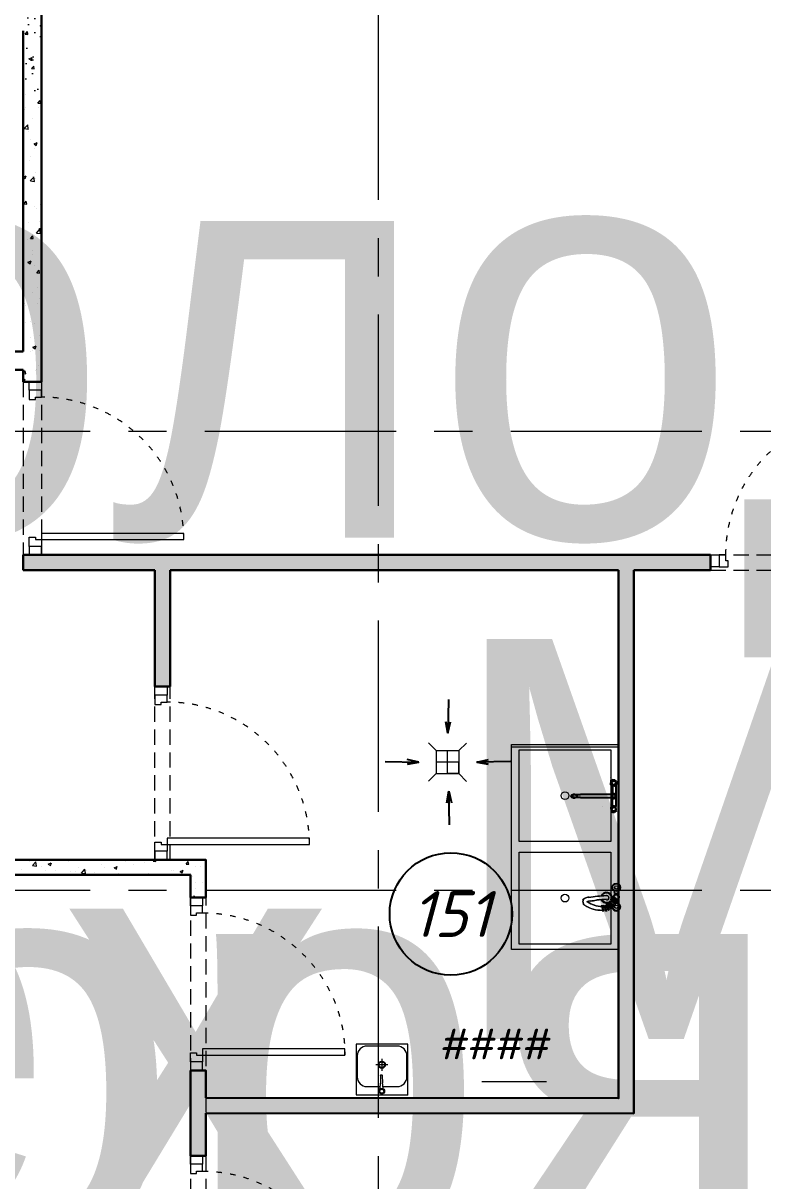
# Model space of a CAD drawing. Header units: millimetres. Extents: x -8417289 to 9420486, y -51311 to 166017.
# Drawn here: x -211555 to -206719, y 110702 to 118268 of the extents above; entities that cross this region are included whole.
import ezdxf
from ezdxf import colors
from ezdxf.entities.mleader import LeaderData, LeaderLine
from ezdxf.enums import TextEntityAlignment as Align
from ezdxf.math import Vec2, Vec3

# ---------------------------------------------------------------- set-up
doc = ezdxf.new("R2018")
doc.units = ezdxf.units.MM
for name, pattern in [('ACAD_ISO03W100', [30, 12, -18]), ('ADSK_Штриховая_ш2 п1', [3, 2, -1]), ('CENTER', [2, 1.25, -0.25, 0.25, -0.25])]:
    doc.linetypes.add(name, pattern=pattern)
for name, color, linetype, lineweight in [('_АР ТЕКСТ', 250, 'Continuous', 25), ('АР_Двери', 5, 'Continuous', 18), ('АР_Маркер экспликации', 239, 'Continuous', 13), ('АР_Номер помещения', 1, 'Continuous', 25), ('АР_Оси', 193, 'Continuous', 9), ('АР_Отметки', 250, 'Continuous', 15), ('АР_Перегородки газоблок', 165, 'Continuous', 30), ('АР_Перегородки газоблок_Штрих', 165, 'Continuous', 5), ('АР_Помещения_площадь', 19, 'Continuous', 9), ('АР_тонкая линия', 250, 'Continuous', 0), ('ТХ_пищеблок', 30, 'Continuous', 20)]:
    doc.layers.add(name, color=color, linetype=linetype, lineweight=lineweight)
doc.layers.add('АР_Названия помещений', color=124, linetype='Continuous', lineweight=5, plot=False)
doc.layers.add('ТХ_ВК_оборуд.ТХ', color=250, linetype='Continuous')
doc.layers.add('ТХ_ВК_трапы', color=5, linetype='Continuous')
doc.styles.add('ISOCPEUR', font='isocpeui.ttf', dxfattribs={"height": 250})
doc.styles.get("Standard").update_dxf_attribs({"font": 'arial.ttf'})
pattern_1 = [(50, (0, 0), (215.17805, -18.82564), [22.5, -247.5]), (355, (0, 0), (-41.6254, 225.65764), [18, -198]), (100.45144, (17.93, -1.57), (173.55265, 206.832), [19.12206, -210.34263]), (46.1842, (0, 60), (320.1724, -49.65578), [33.75, -371.25]), (96.63564, (26.68, 55.86), (280.3986, 292.2356), [28.6831, -315.51413]), (351.18416, (0, 60), (280.3986, 292.2356), [27, -297]), (21, (30, 45), (179.07212, -120.78567), [22.5, -247.5]), (326, (30, 45), (72.9946, 217.54501), [18, -198]), (71.45144, (44.92, 34.93), (252.06671, 96.75935), [19.12206, -210.34263]), (37.5, (0, 0), (3.647957, 99.868156), [0, -195.6, 0, -201, 0, -198.75]), (7.5, (0, 0), (78.92086, 118.323514), [0, -114.6, 0, -191.1, 0, -75.75]), (327.5, (-66.9, 0), (160.14673, -6.766462), [0, -75, 0, -234, 0, -310.5]), (317.5, (-96.9, 0), (174.95585, 30.031495), [0, -97.5, 0, -155.4, 0, -220.5])]

# ---------------------------------------------------------------- blocks, each defined once
blk = doc.blocks.new('*U451')
at = {"color": 8}
for points in [[(0, 0), (0, -80), (55, -80), (55, 0), (0, 0)], [(55, -80), (55, 0), (115, 0), (115, -40), (100, -40), (100, -80), (55, -80)], [(1075, -80), (1075, 0), (1015, 0), (1015, -40), (1030, -40), (1030, -80), (1075, -80)], [(1130, 0), (1130, -80), (1075, -80), (1075, 0), (1130, 0)]]:
    blk.add_lwpolyline(points, dxfattribs=at)
blk.add_lwpolyline([(100, -80), (100, -1010), (140, -1010), (140, -80)], close=True, dxfattribs=at)
at = {"color": 8, "linetype": 'ACAD_ISO03W100', "ltscale": 3}
blk.add_arc((100, -80), 930, 270, 0, dxfattribs=at)
blk = doc.blocks.new('*U429')
at = {"color": 8}
for points in [[(-55, -80), (-55, 0), (-115, 0), (-115, -40), (-100, -40), (-100, -80), (-55, -80)], [(0, 0), (0, -80), (-55, -80), (-55, 0), (0, 0)], [(-1130, 0), (-1130, -80), (-1075, -80), (-1075, 0), (-1130, 0)], [(-1075, -80), (-1075, 0), (-1015, 0), (-1015, -40), (-1030, -40), (-1030, -80), (-1075, -80)]]:
    blk.add_lwpolyline(points, dxfattribs=at)
blk.add_lwpolyline([(-100, -80), (-100, -1010), (-140, -1010), (-140, -80)], close=True, dxfattribs=at)
at = {"color": 8, "linetype": 'ACAD_ISO03W100', "ltscale": 3}
blk.add_arc((-100, -80), 930, 180, 270, dxfattribs=at)
blk = doc.blocks.new('*U8')
at = {"color": 8}
blk.add_lwpolyline([(100, 80), (100, 1010), (140, 1010), (140, 80)], close=True, dxfattribs=at)
for points in [[(0, 0), (0, 80), (55, 80), (55, 0), (0, 0)], [(55, 80), (55, 0), (115, 0), (115, 40), (100, 40), (100, 80), (55, 80)], [(1075, 80), (1075, 0), (1015, 0), (1015, 40), (1030, 40), (1030, 80), (1075, 80)], [(1130, 0), (1130, 80), (1075, 80), (1075, 0), (1130, 0)]]:
    blk.add_lwpolyline(points, dxfattribs=at)
at = {"color": 8, "linetype": 'ACAD_ISO03W100', "ltscale": 3}
blk.add_arc((100, 80), 930, 0, 90, dxfattribs=at)
blk = doc.blocks.new('*U430')
at = {"color": 8}
for points in [[(0, 0), (0, -80), (55, -80), (55, 0), (0, 0)], [(55, -80), (55, 0), (115, 0), (115, -40), (100, -40), (100, -80), (55, -80)], [(1075, -80), (1075, 0), (1015, 0), (1015, -40), (1030, -40), (1030, -80), (1075, -80)], [(1130, 0), (1130, -80), (1075, -80), (1075, 0), (1130, 0)]]:
    blk.add_lwpolyline(points, dxfattribs=at)
blk.add_lwpolyline([(100, -80), (100, -1010), (140, -1010), (140, -80)], close=True, dxfattribs=at)
at = {"color": 8, "linetype": 'ACAD_ISO03W100', "ltscale": 3}
blk.add_arc((100, -80), 930, 270, 0, dxfattribs=at)
blk = doc.blocks.new('*U40')
at = {"color": 8, "style": 'ISOCPEUR', "flags": 1}
blk.add_attdef('КАТЕГОРИЯ', (-499.2, -2092.2), '', height=250, dxfattribs=at)
at = {"layer": 'АР_Номер помещения', "color": 8, "style": 'ISOCPEUR'}
blk.add_attdef('НОМЕР_ПОМЕЩЕНИЯ', text='', height=300, dxfattribs=at).set_placement((2520.3, -1416.1), align=Align.MIDDLE_CENTER)
at = {"layer": 'АР_Помещения_площадь', "color": 8, "lineweight": 30, "flags": 104}
blk.add_attdef('ИМЯ_ПОМЕЩЕНИЯ', text='', height=100, dxfattribs=at).set_placement((157.6, 1217.1), align=Align.MIDDLE_CENTER)
at = {"layer": 'АР_Помещения_площадь', "color": 8, "style": 'ISOCPEUR'}
blk.add_attdef('ПЛОЩАДЬ_ПОМЕЩЕНИЯ', text='', height=200, dxfattribs=at).set_placement((1399.1, -2454.1), align=Align.MIDDLE_RIGHT)
blk = doc.blocks.new('*U41')
at = {"color": 8, "style": 'ISOCPEUR', "flags": 1}
blk.add_attdef('КАТЕГОРИЯ', (-499.2, -2092.2), '', height=250, dxfattribs=at)
at = {"layer": 'АР_Номер помещения', "color": 8, "style": 'ISOCPEUR'}
blk.add_attdef('НОМЕР_ПОМЕЩЕНИЯ', text='', height=300, dxfattribs=at).set_placement((2781.3, -1797.8), align=Align.MIDDLE_CENTER)
at = {"layer": 'АР_Помещения_площадь', "color": 8, "lineweight": 30, "flags": 104}
blk.add_attdef('ИМЯ_ПОМЕЩЕНИЯ', text='', height=100, dxfattribs=at).set_placement((157.6, 1217.1), align=Align.MIDDLE_CENTER)
at = {"layer": 'АР_Помещения_площадь', "color": 8, "style": 'ISOCPEUR'}
blk.add_attdef('ПЛОЩАДЬ_ПОМЕЩЕНИЯ', text='', height=200, dxfattribs=at).set_placement((4654.4, -5003.8), align=Align.MIDDLE_RIGHT)
blk = doc.blocks.new('*U43')
at = {"layer": 'АР_Номер помещения', "color": 8}
blk.add_circle((771, -3079.4), 400, dxfattribs=at)
at = {"layer": 'АР_Помещения_площадь', "color": 8}
blk.add_line((1396.8, -4175.9), (974.4, -4175.9), dxfattribs=at)
at = {"color": 8, "style": 'ISOCPEUR', "flags": 1}
blk.add_attdef('КАТЕГОРИЯ', (-499.2, -2092.2), '', height=250, dxfattribs=at)
at = {"layer": 'АР_Номер помещения', "color": 8, "style": 'ISOCPEUR'}
blk.add_attdef('НОМЕР_ПОМЕЩЕНИЯ', text='', height=300, dxfattribs=at).set_placement((771, -3079.4), align=Align.MIDDLE_CENTER)
at = {"layer": 'АР_Помещения_площадь', "color": 8, "lineweight": 30, "flags": 104}
blk.add_attdef('ИМЯ_ПОМЕЩЕНИЯ', text='', height=100, dxfattribs=at).set_placement((157.6, 1217.1), align=Align.MIDDLE_CENTER)
at = {"layer": 'АР_Помещения_площадь', "color": 8, "style": 'ISOCPEUR'}
blk.add_attdef('ПЛОЩАДЬ_ПОМЕЩЕНИЯ', text='', height=200, dxfattribs=at).set_placement((1401.7, -3929.4), align=Align.MIDDLE_RIGHT)
blk = doc.blocks.new('_DotSmall')
at = {"color": 8, "linetype": 'ByBlock', "const_width": 0.5}
blk.add_lwpolyline([(-0.0625, 0, 1), (0.0625, 0, 1)], format="xyb", close=True, dxfattribs=at)
blk = doc.blocks.new('Трап ТХ')
at = {"layer": 'ТХ_ВК_трапы', "color": 8, "lineweight": 0}
for p, q in [((305243.2, -196674.3), (305292.9, -196724.5)), ((305292.9, -196724.5), (305292.9, -196874.5)), ((305292.9, -196724.5), (305442.2, -196724.5)), ((305367.6, -196874.5), (305367.6, -196724.5)), ((305491.2, -196675.5), (305442.2, -196724.5)), ((305442.2, -196724.5), (305442.2, -196874.5)), ((305442.2, -196799.5), (305292.9, -196799.5)), ((305442.2, -196874.5), (305442.2, -196799.5)), ((305243.2, -196924.3), (305292.9, -196874.5)), ((305292.9, -196874.5), (305442.2, -196874.5)), ((305442.2, -196874.5), (305367.6, -196874.5)), ((305493.2, -196925.5), (305442.2, -196874.5))]:
    blk.add_line(p, q, dxfattribs=at)
blk = doc.blocks.new('A$C985b353d')
at = {"layer": 'ТХ_ВК_трапы', "color": 8, "ltscale": 100}
for p, q in [((6.4, 408.7), (2.2, 189.2)), ((2.2, 189.2), (-11.2, 263.5)), ((-11.2, 263.5), (2.2, 189.2)), ((2.2, 189.2), (19.8, 264.3)), ((-407.4, 3.3), (-187.9, -0.9)), ((-187.9, -0.9), (-263, 16.7)), ((192.3, -0.9), (267.4, 16.7)), ((411.8, 3.3), (192.3, -0.9)), ((-187.9, -0.9), (-262.2, -14.3)), ((-262.2, -14.3), (-187.9, -0.9)), ((192.3, -0.9), (266.6, -14.3)), ((266.6, -14.3), (192.3, -0.9)), ((9.7, -190.8), (-3.8, -265.2)), ((-3.8, -265.2), (9.7, -190.8)), ((13.8, -410.3), (9.7, -190.8)), ((9.7, -190.8), (27.3, -265.9))]:
    blk.add_line(p, q, dxfattribs=at)

msp = doc.modelspace()

# ---------------------------------------------------------------- hatches: boundary and pattern name
at = {"layer": 'АР_Перегородки газоблок_Штрих', "ltscale": 100}
h = msp.add_hatch(dxfattribs=at)
h.set_pattern_fill('AR-CONC', color=8, scale=30)
h.set_pattern_definition([(50, (-1093.51, 5650), (215.17805, -18.82564), [22.5, -247.5]), (355, (-1093.5, 5650), (-41.6254, 225.65764), [18, -198]), (100.45144, (-1075.58, 5648.43), (173.55265, 206.832), [19.12206, -210.34263]), (46.1842, (-1093.5, 5710), (320.1724, -49.65578), [33.75, -371.25]), (96.63564, (-1066.83, 5705.86), (280.3986, 292.2356), [28.6831, -315.51413]), (351.18416, (-1093.5, 5710), (280.3986, 292.2356), [27, -297]), (21, (-1063.51, 5695), (179.07212, -120.78567), [22.5, -247.5]), (326, (-1063.5, 5695), (72.9946, 217.54501), [18, -198]), (71.45144, (-1048.59, 5684.93), (252.06671, 96.75935), [19.12206, -210.34263]), (37.5, (-1093.51, 5650), (3.647957, 99.868156), [0, -195.6, 0, -201, 0, -198.75]), (7.5, (-1093.51, 5650), (78.92086, 118.323514), [0, -114.6, 0, -191.1, 0, -75.75]), (327.5, (-1160.41, 5650), (160.14673, -6.766462), [0, -75, 0, -234, 0, -310.5]), (317.5, (-1190.41, 5650), (174.95585, 30.031495), [0, -97.5, 0, -155.4, 0, -220.5])])
h.paths.add_polyline_path([(-211435.35, 118450.68), (-214333.92, 118450.68), (-214333.92, 118350.68), (-211555.35, 118350.68), (-211555.35, 115923.78), (-211435.35, 115923.78)])
h = msp.add_hatch(dxfattribs=at)
h.set_pattern_fill('AR-CONC', color=8, scale=30)
h.set_pattern_definition(pattern_1)
h.paths.add_polyline_path([(-207562.83, 114693.78), (-207060.85, 114693.78), (-207060.85, 114793.78), (-211555.35, 114793.78), (-211555.35, 114693.78), (-210693.83, 114693.78), (-210693.83, 113930.68), (-210593.83, 113930.68), (-210593.83, 114693.78), (-207662.83, 114693.78), (-207662.83, 111241.91), (-210361.84, 111243.15), (-210361.84, 111423.89), (-210461.84, 111423.89), (-210461.84, 110864.71), (-210361.84, 110864.71), (-210361.84, 111143.15), (-207562.83, 111141.53)])
h = msp.add_hatch(dxfattribs=at)
h.set_pattern_fill('AR-CONC', color=8, scale=30)
h.set_pattern_definition(pattern_1)
h.paths.add_polyline_path([(-210361.84, 112800.68), (-212033.92, 112800.68), (-212033.92, 112700.68), (-210461.84, 112700.68), (-210461.84, 112553.89), (-210361.84, 112553.89)])

# ---------------------------------------------------------------- linework, layer by layer
at = {"layer": 'АР_Оси', "color": 8, "linetype": 'CENTER', "ltscale": 1000}
for p, q in [((-209233.92, 134363.15), (-209233.92, 78630.8)), ((-224367.61, 115600.68), (-141189.21, 115600.68)), ((-224367.61, 112600.68), (-141189.21, 112600.68))]:
    msp.add_line(p, q, dxfattribs=at)
at = {"layer": 'АР_Перегородки газоблок', "color": 8, "ltscale": 100}
msp.add_line((-211435.35, 118350.68), (-211435.35, 115923.78), dxfattribs=at)
for points in [[(-211555.35, 116122.26), (-211555.35, 118218.11)], [(-211655.35, 116122.26), (-211555.35, 116122.26)], [(-211555.35, 116002.26), (-211655.35, 116002.26)], [(-211555.35, 115923.78), (-211555.35, 116002.26)], [(-211435.35, 115923.78), (-211555.35, 115923.78)], [(-211555.35, 114693.78), (-211555.35, 114793.78)], [(-211555.35, 114793.78), (-207060.85, 114793.78)], [(-207060.85, 114793.78), (-207060.85, 114693.78)], [(-211555.35, 114693.78), (-210693.83, 114693.78)], [(-210693.83, 114693.78), (-210693.83, 113932.18)], [(-210593.83, 114693.78), (-207662.83, 114693.78)], [(-210593.83, 114693.78), (-210593.83, 113932.18)], [(-210361.84, 111243.15), (-207662.83, 111241.91), (-207662.83, 114693.78)], [(-210361.84, 111143.15), (-207562.83, 111141.86), (-207562.83, 114693.78)], [(-207562.83, 114693.78), (-207060.85, 114693.78)], [(-210593.83, 113932.18), (-210693.83, 113932.18)], [(-212033.92, 112800.68), (-210361.84, 112800.68), (-210361.84, 112553.89), (-210461.84, 112553.89)], [(-212033.92, 112700.68), (-210461.84, 112700.68), (-210461.84, 112553.89)], [(-210461.84, 111423.89), (-210461.84, 110864.71)], [(-210361.84, 111243.15), (-210361.84, 111423.89), (-210461.84, 111423.89)], [(-210361.84, 110864.71), (-210361.84, 111143.15)], [(-210361.84, 110864.71), (-210461.84, 110864.71)]]:
    msp.add_lwpolyline(points, dxfattribs=at)
at = {"layer": 'АР_тонкая линия', "color": 8, "linetype": 'ADSK_Штриховая_ш2 п1', "ltscale": 50}
for p, q in [((-207060.93, 114793.78), (-205930.9, 114793.54)), ((-207060.85, 114693.78), (-205930.85, 114693.3)), ((-210694.07, 112802.15), (-210693.83, 113932.18)), ((-210594.31, 112802.18), (-210593.83, 113932.18))]:
    msp.add_line(p, q, dxfattribs=at)
for points in [[(-211555.35, 115923.78), (-211555.35, 114793.78)], [(-211435.35, 115923.78), (-211435.35, 114793.78)], [(-210361.84, 112600.68), (-210361.84, 110900.68)], [(-210461.84, 112553.89), (-210461.84, 110853.89)], [(-210461.84, 110864.71), (-210461.84, 109734.71)], [(-210361.84, 110864.71), (-210361.84, 109734.71)]]:
    msp.add_lwpolyline(points, dxfattribs=at)
at = {"layer": 'ТХ_пищеблок', "color": 8}
for p, q in [((-208362.83, 112214.3), (-208362.83, 113554.3)), ((-208362.83, 113554.3), (-207662.83, 113554.3)), ((-208362.83, 113538.77), (-207662.83, 113538.77)), ((-208312.83, 112919.3), (-208312.83, 113519.3)), ((-208312.83, 113519.3), (-207712.83, 113519.3)), ((-207712.83, 113519.3), (-207712.83, 112919.3)), ((-207712.83, 112919.3), (-208312.83, 112919.3)), ((-208312.83, 112249.3), (-208312.83, 112849.3)), ((-208312.83, 112849.3), (-207712.83, 112849.3)), ((-207712.83, 112849.3), (-207712.83, 112249.3)), ((-207712.83, 112249.3), (-208312.83, 112249.3)), ((-207662.83, 112214.3), (-208362.83, 112214.3)), ((-209377.31, 111594.8), (-209377.62, 111262.8)), ((-209040.31, 111594.49), (-209377.31, 111594.8)), ((-209110.32, 111582.55), (-209307.32, 111582.74)), ((-209040.62, 111262.49), (-209040.31, 111594.49)), ((-209371.38, 111518.8), (-209371.51, 111381.8)), ((-209171.76, 111460.69), (-209250.08, 111460.69)), ((-209210.46, 111499.51), (-209210.45, 111421.2)), ((-209046.51, 111381.49), (-209046.38, 111518.49)), ((-209220.01, 111390.26), (-209219.74, 111391.23)), ((-209220.01, 111390.26), (-209219.74, 111391.23)), ((-209220.01, 111390.26), (-209218.72, 111339.87)), ((-209220.01, 111390.26), (-209218.72, 111339.87)), ((-209219.74, 111391.23), (-209219.29, 111392.14)), ((-209219.3, 111392.14), (-209218.64, 111393.02)), ((-209218.64, 111393.02), (-209217.87, 111393.74)), ((-209218.64, 111393.02), (-209217.87, 111393.74)), ((-209217.87, 111393.74), (-209216.97, 111394.34)), ((-209217.87, 111393.74), (-209216.97, 111394.34)), ((-209217.14, 111394.47), (-209216.61, 111394.82)), ((-209216.97, 111394.34), (-209215.95, 111394.79)), ((-209216.97, 111394.34), (-209215.95, 111394.79)), ((-209216.61, 111394.82), (-209215.84, 111395.16)), ((-209216.34, 111394.83), (-209215.27, 111395.11)), ((-209216.34, 111394.83), (-209215.27, 111395.11)), ((-209215.84, 111395.16), (-209215.03, 111395.38)), ((-209215.27, 111395.11), (-209214.17, 111395.23)), ((-209215.27, 111395.11), (-209214.17, 111395.23)), ((-209215.03, 111395.38), (-209214.18, 111395.47)), ((-209214.18, 111395.47), (-209213.32, 111395.43)), ((-209214.17, 111395.23), (-209213.06, 111395.18)), ((-209214.17, 111395.23), (-209213.06, 111395.18)), ((-209213.32, 111395.43), (-209212.49, 111395.26)), ((-209213.06, 111395.18), (-209211.99, 111394.95)), ((-209213.06, 111395.18), (-209211.99, 111394.95)), ((-209212.49, 111395.26), (-209211.71, 111394.96)), ((-209211.71, 111394.96), (-209211.16, 111394.64)), ((-209211.6, 111394.92), (-209210.56, 111394.52)), ((-209211.6, 111394.92), (-209210.56, 111394.52)), ((-209210.56, 111394.52), (-209209.63, 111393.97)), ((-209210.56, 111394.52), (-209209.63, 111393.97)), ((-209209.63, 111393.97), (-209208.82, 111393.29)), ((-209209.63, 111393.97), (-209208.82, 111393.29)), ((-209208.82, 111393.29), (-209208.12, 111392.45)), ((-209208.12, 111392.45), (-209207.62, 111391.56)), ((-209208.12, 111392.45), (-209207.62, 111391.56)), ((-209207.62, 111391.56), (-209207.3, 111390.61)), ((-209207.62, 111391.56), (-209207.3, 111390.61)), ((-209207.3, 111390.61), (-209205.93, 111341.22)), ((-209307.57, 111317.74), (-209220.28, 111317.66)), ((-209222.32, 111303.59), (-209221.19, 111309.54)), ((-209221.19, 111309.54), (-209220.29, 111317.55)), ((-209220.29, 111317.47), (-209219.29, 111328.46)), ((-209219.29, 111328.46), (-209218.72, 111339.87)), ((-209205.94, 111341.28), (-209205.93, 111341.22)), ((-209205.93, 111341.22), (-209205.8, 111340.23)), ((-209205.93, 111341.22), (-209205.8, 111340.23)), ((-209204.6, 111328.86), (-209205.8, 111340.22)), ((-209203.32, 111318.54), (-209204.6, 111328.86)), ((-209201.98, 111310.67), (-209203.33, 111318.62)), ((-209203.16, 111317.64), (-209110.57, 111317.55)), ((-209200.52, 111304.8), (-209201.98, 111310.67)), ((-209040.62, 111260.91), (-209377.62, 111261.22)), ((-209223.63, 111300.35), (-209222.29, 111303.74)), ((-209199.03, 111301.63), (-209200.56, 111304.94)), ((-209199.03, 111301.63), (-209200.56, 111304.94))]:
    msp.add_line(p, q, dxfattribs=at)
at = {"layer": 'ТХ_пищеблок', "color": 8, "linetype": 'ByBlock', "lineweight": -2, "ltscale": 100}
for p, q in [((-207712.59, 113289.58), (-207711.7, 113319.58)), ((-207712.59, 113289.58), (-207711.7, 113319.58)), ((-207702.56, 113281.62), (-207712.59, 113289.58)), ((-207702.56, 113281.62), (-207712.59, 113289.58)), ((-207711.7, 113319.58), (-207702.71, 113322.62)), ((-207711.7, 113319.58), (-207702.71, 113322.62)), ((-207708.66, 113307.59), (-207698.69, 113317.63)), ((-207708.66, 113307.59), (-207698.69, 113317.63)), ((-207708.61, 113295.59), (-207708.66, 113307.59)), ((-207708.61, 113295.59), (-207708.66, 113307.59)), ((-207698.58, 113285.63), (-207708.61, 113295.59)), ((-207698.58, 113285.63), (-207708.61, 113295.59)), ((-207678.65, 113306.7), (-207702.71, 113322.62)), ((-207702.71, 113322.62), (-207689.71, 113321.66)), ((-207678.65, 113306.7), (-207702.71, 113322.62)), ((-207699.58, 113284.63), (-207702.56, 113281.62)), ((-207699.58, 113284.63), (-207702.56, 113281.62)), ((-207702.56, 113281.62), (-207699.57, 113282.63)), ((-207702.56, 113281.62), (-207699.57, 113282.63)), ((-207702.24, 113281.72), (-207702.19, 113226.61)), ((-207699.58, 113284.63), (-207679.63, 113298.7)), ((-207699.58, 113284.63), (-207679.63, 113298.7)), ((-207690.57, 113282.66), (-207699.58, 113284.63)), ((-207690.57, 113282.66), (-207699.58, 113284.63)), ((-207688.56, 113281.67), (-207699.57, 113282.63)), ((-207688.56, 113281.67), (-207699.57, 113282.63)), ((-207688.69, 113317.67), (-207698.69, 113317.63)), ((-207688.69, 113317.67), (-207698.69, 113317.63)), ((-207688.58, 113285.67), (-207698.58, 113285.63)), ((-207688.58, 113285.67), (-207698.58, 113285.63)), ((-207681.59, 113287.69), (-207690.57, 113282.66)), ((-207681.59, 113287.69), (-207690.57, 113282.66)), ((-207676.67, 113310.71), (-207689.71, 113321.66)), ((-207676.67, 113310.71), (-207689.71, 113321.66)), ((-207688.69, 113317.67), (-207679.66, 113307.7)), ((-207688.69, 113317.67), (-207679.66, 113307.7)), ((-207679.62, 113295.7), (-207688.58, 113285.67)), ((-207679.62, 113295.7), (-207688.58, 113285.67)), ((-207679.58, 113285.7), (-207688.56, 113281.67)), ((-207679.58, 113285.7), (-207688.56, 113281.67)), ((-207679.63, 113298.7), (-207681.59, 113287.69)), ((-207679.63, 113298.7), (-207681.59, 113287.69)), ((-207676.67, 113310.71), (-207679.66, 113308.7)), ((-207676.67, 113310.71), (-207679.66, 113308.7)), ((-207679.66, 113308.7), (-207678.65, 113306.7)), ((-207679.66, 113308.7), (-207678.65, 113306.7)), ((-207679.66, 113307.7), (-207679.62, 113295.7)), ((-207679.66, 113307.7), (-207679.62, 113295.7)), ((-207677.63, 113299.71), (-207679.63, 113298.7)), ((-207677.63, 113299.71), (-207679.63, 113298.7)), ((-207679.58, 113285.7), (-207675.62, 113296.71)), ((-207679.58, 113285.7), (-207675.62, 113296.71)), ((-207679.58, 113285.7), (-207679.46, 113147.56)), ((-207677.63, 113299.71), (-207678.65, 113306.7)), ((-207677.63, 113299.71), (-207678.65, 113306.7)), ((-207676.67, 113310.71), (-207672.65, 113305.72)), ((-207676.67, 113310.71), (-207672.65, 113305.72)), ((-207672.65, 113305.72), (-207675.62, 113296.71)), ((-207672.65, 113305.72), (-207675.62, 113296.71)), ((-207973.22, 113218.37), (-207967.23, 113225.37)), ((-207973.22, 113214.37), (-207973.22, 113218.37)), ((-207967.21, 113207.38), (-207973.22, 113214.37)), ((-207967.23, 113225.37), (-207957.23, 113229.38)), ((-207967.23, 113219.37), (-207955.23, 113226.39)), ((-207967.22, 113213.37), (-207967.23, 113219.37)), ((-207955.21, 113206.39), (-207967.22, 113213.37)), ((-207957.21, 113203.38), (-207967.21, 113207.38)), ((-207957.23, 113229.38), (-207951.23, 113229.39)), ((-207951.21, 113203.39), (-207957.21, 113203.38)), ((-207955.23, 113226.39), (-207911.23, 113226.42)), ((-207911.21, 113206.42), (-207955.21, 113206.39)), ((-207951.23, 113229.39), (-207941.23, 113225.4)), ((-207941.21, 113207.4), (-207951.21, 113203.39)), ((-207941.23, 113225.4), (-207935.22, 113218.4)), ((-207935.22, 113214.4), (-207941.21, 113207.4)), ((-207935.22, 113218.4), (-207935.22, 113214.4)), ((-207702.19, 113226.61), (-207911.23, 113226.42)), ((-207911.21, 113206.42), (-207702.24, 113206.61)), ((-207705.32, 113222.61), (-207705.34, 113210.61)), ((-207705.32, 113222.61), (-207705.34, 113210.61)), ((-207705.34, 113211.61), (-207698.35, 113204.59)), ((-207705.34, 113211.61), (-207698.35, 113204.59)), ((-207705.34, 113210.61), (-207698.36, 113201.59)), ((-207705.34, 113210.61), (-207698.36, 113201.59)), ((-207698.3, 113231.59), (-207705.32, 113222.61)), ((-207698.3, 113231.59), (-207705.32, 113222.61)), ((-207698.31, 113228.59), (-207705.32, 113221.61)), ((-207698.31, 113228.59), (-207705.32, 113221.61)), ((-207696.14, 113226.57), (-207705.32, 113219.54)), ((-207696.13, 113206.52), (-207705.32, 113213.54)), ((-207702.13, 113151.49), (-207702.18, 113206.61)), ((-207698.36, 113201.59), (-207688.36, 113201.57)), ((-207698.36, 113201.59), (-207688.36, 113201.57)), ((-207698.35, 113204.59), (-207687.35, 113204.57)), ((-207698.35, 113204.59), (-207687.35, 113204.57)), ((-207687.31, 113228.57), (-207698.31, 113228.59)), ((-207687.31, 113228.57), (-207698.31, 113228.59)), ((-207688.3, 113231.57), (-207698.3, 113231.59)), ((-207688.3, 113231.57), (-207698.3, 113231.59)), ((-207690.31, 113226.58), (-207696.14, 113226.57)), ((-207690.29, 113206.52), (-207696.13, 113206.52)), ((-207690.35, 113206.58), (-207680.34, 113213.56)), ((-207690.35, 113206.58), (-207680.34, 113213.56)), ((-207680.32, 113219.56), (-207690.31, 113226.58)), ((-207680.32, 113219.56), (-207690.31, 113226.58)), ((-207688.36, 113201.57), (-207681.34, 113210.56)), ((-207688.36, 113201.57), (-207681.34, 113210.56)), ((-207681.32, 113222.56), (-207688.3, 113231.57)), ((-207681.32, 113222.56), (-207688.3, 113231.57)), ((-207687.35, 113204.57), (-207680.34, 113211.56)), ((-207687.35, 113204.57), (-207680.34, 113211.56)), ((-207680.32, 113221.56), (-207687.31, 113228.57)), ((-207680.32, 113221.56), (-207687.31, 113228.57)), ((-207681.34, 113210.56), (-207681.32, 113222.56)), ((-207681.34, 113210.56), (-207681.32, 113222.56)), ((-207680.34, 113211.56), (-207680.32, 113221.56)), ((-207680.34, 113211.56), (-207680.32, 113221.56)), ((-207702.45, 113151.6), (-207712.46, 113143.62)), ((-207702.45, 113151.6), (-207712.46, 113143.62)), ((-207712.46, 113143.62), (-207711.52, 113113.62)), ((-207712.46, 113143.62), (-207711.52, 113113.62)), ((-207708.48, 113137.61), (-207708.5, 113125.61)), ((-207708.48, 113137.61), (-207708.5, 113125.61)), ((-207708.5, 113125.61), (-207698.52, 113115.59)), ((-207708.5, 113125.61), (-207698.52, 113115.59)), ((-207698.46, 113147.59), (-207708.48, 113137.61)), ((-207698.46, 113147.59), (-207708.48, 113137.61)), ((-207678.5, 113126.56), (-207702.53, 113110.6)), ((-207678.5, 113126.56), (-207702.53, 113110.6)), ((-207702.45, 113151.6), (-207699.45, 113150.59)), ((-207699.46, 113148.59), (-207702.45, 113151.6)), ((-207702.45, 113151.6), (-207699.45, 113150.59)), ((-207699.46, 113148.59), (-207702.45, 113151.6)), ((-207690.45, 113150.58), (-207699.46, 113148.59)), ((-207690.45, 113150.58), (-207699.46, 113148.59)), ((-207699.46, 113148.59), (-207679.48, 113134.56)), ((-207699.46, 113148.59), (-207679.48, 113134.56)), ((-207688.45, 113151.57), (-207699.45, 113150.59)), ((-207688.45, 113151.57), (-207699.45, 113150.59)), ((-207688.46, 113147.57), (-207698.46, 113147.59)), ((-207688.46, 113147.57), (-207698.46, 113147.59)), ((-207681.46, 113145.56), (-207690.45, 113150.58)), ((-207681.46, 113145.56), (-207690.45, 113150.58)), ((-207688.52, 113115.57), (-207679.5, 113125.56)), ((-207688.52, 113115.57), (-207679.5, 113125.56)), ((-207679.48, 113137.56), (-207688.46, 113147.57)), ((-207679.48, 113137.56), (-207688.46, 113147.57)), ((-207679.46, 113147.56), (-207688.45, 113151.57)), ((-207679.46, 113147.56), (-207688.45, 113151.57)), ((-207679.48, 113134.56), (-207681.46, 113145.56)), ((-207679.48, 113134.56), (-207681.46, 113145.56)), ((-207711.52, 113113.62), (-207702.53, 113110.6)), ((-207711.52, 113113.62), (-207702.53, 113110.6)), ((-207702.53, 113110.6), (-207689.52, 113111.58)), ((-207688.52, 113115.57), (-207698.52, 113115.59)), ((-207688.52, 113115.57), (-207698.52, 113115.59)), ((-207676.5, 113122.55), (-207689.52, 113111.58)), ((-207676.5, 113122.55), (-207689.52, 113111.58))]:
    msp.add_line(p, q, dxfattribs=at)
at = {"layer": 'ТХ_пищеблок', "color": 8, "lineweight": 0}
for points in [[(-207718.52, 113335.95), (-207718.52, 113335.95)], [(-207764.48, 113147.19), (-207764.48, 113147.19)], [(-207764.48, 113147.19), (-207764.48, 113147.19)], [(-207722.17, 112524.49), (-207722.17, 112524.49)], [(-207722.17, 112524.49), (-207722.17, 112524.49)], [(-207713.71, 112532.95), (-207713.71, 112532.95)], [(-207713.71, 112532.95), (-207713.71, 112532.95)], [(-207705.25, 112545.64), (-207705.25, 112545.64)], [(-207705.25, 112545.64), (-207705.25, 112545.64)], [(-207696.78, 112554.11), (-207696.78, 112554.11)], [(-207696.78, 112554.11), (-207696.78, 112554.11)], [(-207768.71, 112503.33), (-207768.71, 112503.33)], [(-207768.71, 112503.33), (-207768.71, 112503.33)], [(-207764.48, 112461.02), (-207764.48, 112461.02)], [(-207764.48, 112461.02), (-207764.48, 112461.02)], [(-207760.25, 112503.33), (-207760.25, 112503.33)], [(-207760.25, 112503.33), (-207760.25, 112503.33)], [(-207751.79, 112503.33), (-207751.79, 112503.33)], [(-207751.79, 112503.33), (-207751.79, 112503.33)], [(-207743.33, 112465.25), (-207743.33, 112465.25)], [(-207743.33, 112465.25), (-207743.33, 112465.25)], [(-207739.09, 112507.56), (-207739.09, 112507.56)], [(-207739.09, 112507.56), (-207739.09, 112507.56)], [(-207730.63, 112516.03), (-207730.63, 112516.03)], [(-207730.63, 112516.03), (-207730.63, 112516.03)], [(-207722.17, 112469.48), (-207722.17, 112469.48)], [(-207722.17, 112469.48), (-207722.17, 112469.48)], [(-207709.48, 112477.95), (-207709.48, 112477.95)], [(-207709.48, 112477.95), (-207709.48, 112477.95)], [(-207696.78, 112486.41), (-207696.78, 112486.41)], [(-207696.78, 112486.41), (-207696.78, 112486.41)], [(-207688.32, 112499.1), (-207688.32, 112499.1)], [(-207688.32, 112499.1), (-207688.32, 112499.1)], [(-207679.86, 112507.56), (-207679.86, 112507.56)], [(-207679.86, 112507.56), (-207679.86, 112507.56)]]:
    msp.add_lwpolyline(points, dxfattribs=at)
for points in [[(-207688.32, 112587.96), (-207696.78, 112600.65)], [(-207688.32, 112499.1), (-207722.17, 112524.49)], [(-207722.17, 112520.26), (-207688.32, 112494.87)], [(-207679.86, 112511.79), (-207713.71, 112537.18)], [(-207713.71, 112532.95), (-207679.86, 112507.56)], [(-207713.71, 112520.26), (-207709.48, 112524.49), (-207709.48, 112528.72), (-207709.48, 112524.49)], [(-207709.48, 112541.41), (-207671.4, 112516.03)], [(-207671.4, 112520.26), (-207705.25, 112545.64)], [(-207705.25, 112528.72), (-207701.01, 112537.18)], [(-207701.01, 112554.11), (-207662.93, 112528.72)], [(-207692.55, 112549.88), (-207684.09, 112558.34), (-207692.55, 112549.88), (-207696.78, 112541.41)], [(-207662.93, 112532.95), (-207696.78, 112558.34)], [(-207772.94, 112503.33), (-207764.48, 112461.02)], [(-207760.25, 112461.02), (-207768.71, 112503.33)], [(-207764.48, 112494.87), (-207760.25, 112494.87)], [(-207760.25, 112503.33), (-207743.33, 112461.02), (-207760.25, 112503.33), (-207739.09, 112465.25)], [(-207756.02, 112494.87), (-207751.79, 112494.87), (-207747.56, 112499.1), (-207751.79, 112494.87)], [(-207751.79, 112503.33), (-207726.4, 112469.48)], [(-207722.17, 112473.71), (-207747.56, 112503.33)], [(-207743.33, 112507.56), (-207709.48, 112477.95)], [(-207743.33, 112499.1), (-207739.09, 112499.1), (-207734.86, 112503.33), (-207730.63, 112507.56), (-207726.4, 112507.56), (-207730.63, 112507.56), (-207734.86, 112503.33), (-207739.09, 112499.1)], [(-207709.48, 112482.18), (-207739.09, 112511.79)], [(-207734.86, 112511.79), (-207701.01, 112486.41)], [(-207696.78, 112490.64), (-207730.63, 112516.03)], [(-207722.17, 112511.79), (-207722.17, 112516.03), (-207717.94, 112516.03), (-207722.17, 112516.03)]]:
    msp.add_lwpolyline(points, close=True, dxfattribs=at)
for points in [[(-207885.88, 112546.33, 0.1284458), (-207895.87, 112536.68, -0.1284458)], [(-207893.16, 112536.01, 0.2632025), (-207893.2, 112517.26, -0.2632025)], [(-207855.84, 112556.82, 0.0767929), (-207884.55, 112547.05, -0.0767929)], [(-207849.05, 112531.33, 0.0486418), (-207870.06, 112525.58, -0.0486418)], [(-207866.35, 112524.87, 0.0865616), (-207820.76, 112503.93, -0.0865616)], [(-207743.73, 112565.94, 0.0301525), (-207858.13, 112554.13, -0.0301525)], [(-207806.48, 112535.17, 0.021688), (-207848.17, 112529.52, -0.021688)], [(-207741.21, 112542.39, 0.0085311), (-207804.82, 112537.54, -0.0085311)], [(-207705.74, 112546.02, 0.9218437), (-207775.23, 112563.63, -0.9218437)], [(-207773.4, 112535.95, 0.4231027), (-207724.23, 112520.3, -0.4231027)], [(-207714.33, 112535.12, 1.1087074), (-207770.99, 112563, -1.1087074)], [(-207769.26, 112537.16, 0.4137794), (-207726.42, 112523.91, -0.4137794)], [(-207741.21, 112537.18, 1.0000493), (-207741.21, 112566.8, -1.0000493)], [(-207723.52, 112525.65, 0.0758007), (-207716.48, 112532.11, -0.0758007)], [(-207720.54, 112522.56, 0.0712357), (-207713.1, 112529.55, -0.0712357)], [(-207710.81, 112532.78, 0.0714966), (-207706.62, 112542.14, -0.0714966)], [(-207705.22, 112493.9, 3.3495143), (-207687.65, 112518.41, -3.3495143)], [(-207670.97, 112538.42, 1.8791485), (-207696.77, 112556.64, -1.8791485)], [(-207668.94, 112539.34, 1.6395732), (-207696.61, 112558.87, -1.6395732)], [(-207693.03, 112587.18, 0.5029621), (-207662.46, 112587.18, -0.5029621)], [(-207685.9, 112516.46, 0.0068783), (-207680.17, 112524.16, -0.0068783)], [(-207821.78, 112502.43, 0.0734966), (-207771.01, 112494.87, -0.0734966)], [(-207765.33, 112469.65, 0.0437078), (-207749.65, 112471.98, -0.0437078)], [(-207745.94, 112472.95, 0.0388219), (-207732.77, 112477.83, -0.0388219)], [(-207729.28, 112479.52, 0.0304455), (-207719.84, 112485.12, -0.0304455)], [(-207717.78, 112489.7, 0.0210487), (-207709.61, 112496.29, -0.0210487)], [(-207706.81, 112498.83, 0.0200707), (-207699.74, 112505.98, -0.0200707)], [(-207697.53, 112505, 0.1211221), (-207700.95, 112494.43, -0.1211221)], [(-207700.87, 112490.2, 2.5734002), (-207682.33, 112515.57, -2.5734002)], [(-207686.96, 112514.12, 0.1115713), (-207695.24, 112508.09, -0.1115713)], [(-207694.21, 112506.03, 0.0068665), (-207688.23, 112513.45, -0.0068665)]]:
    msp.add_lwpolyline(points, format="xyb", close=True, dxfattribs=at)
for points in [[(-207665.02, 112546.84, -0.0163587), (-207677.97, 112527.22, 0.0163587), (-207665.3, 112548.19, 1.0001093), (-207690.18, 112564.25, -1.0001093), (-207665.02, 112546.84)], [(-207884.25, 112503.25, -0.0984024), (-207894.56, 112515.08, 0.0984024), (-207883.16, 112503.81, 0.1538852), (-207767.28, 112469.52, -0.1538852), (-207884.25, 112503.25)]]:
    msp.add_lwpolyline(points, format="xyb", dxfattribs=at)
at = {"layer": 'ТХ_пищеблок', "color": 8, "linetype": 'ByBlock', "lineweight": -2, "ltscale": 100}
for centre in [(-207693.14, 113302.65), (-207693.14, 113302.65), (-207692.99, 113130.58), (-207692.99, 113130.58)]:
    msp.add_circle(centre, 13, dxfattribs=at)
at = {"layer": 'ТХ_пищеблок', "color": 8}
for centre, radius in [((-208012.83, 113219.3), 25), ((-208012.83, 112549.3), 25), ((-209210.59, 111287.65), 18.25), ((-209210.59, 111287.65), 13)]:
    msp.add_circle(centre, radius, dxfattribs=at)
at = {"layer": 'ТХ_пищеблок', "color": 8, "lineweight": 0}
for centre, radius in [((-207677.74, 112619.69), 27.5), ((-207677.74, 112619.69), 27.5), ((-207677.74, 112619.69), 23.27), ((-207677.74, 112619.69), 23.27), ((-207677.75, 112619.69), 10.58), ((-207677.75, 112619.69), 10.58), ((-207677.75, 112492.75), 10.58), ((-207677.75, 112492.75), 10.58)]:
    msp.add_circle(centre, radius, dxfattribs=at)
at = {"layer": 'ТХ_пищеблок', "color": 8}
for centre, start, end in [((-209307.38, 111518.74), 89.946412, 179.946412), ((-209110.38, 111518.55), 359.946412, 89.946412), ((-209307.51, 111381.74), 179.946412, 269.946412), ((-209110.51, 111381.55), 269.946412, 359.946412)]:
    msp.add_arc(centre, 64, start, end, dxfattribs=at)
for major_axis in [(16.44, -16.47), (13.45, -13.48)]:
    msp.add_ellipse((-209210.45, 111460.69), major_axis=major_axis, ratio=1, start_param=4.712389, end_param=10.9955743, dxfattribs=at)

# ---------------------------------------------------------------- block references
at = {"layer": 'АР_Двери', "color": 8, "rotation": 90.00000000000001}
for name, p in [('*U430', (-211515.35, 114793.78)), ('*U451', (-210693.83, 112800.68))]:
    msp.add_blockref(name, p, dxfattribs=at)
at = {"layer": 'АР_Двери', "color": 8, "xscale": -1}
msp.add_blockref('*U8', (-205930.85, 114713.78), dxfattribs=at)
at = {"layer": 'АР_Двери', "color": 8, "xscale": -1, "rotation": 90}
for p in [(-210461.84, 111423.89), (-210461.84, 109734.71)]:
    msp.add_blockref('*U429', p, dxfattribs=at)
at = {"layer": 'АР_Маркер экспликации', "color": 8}
ref = msp.add_blockref('*U40', (-217247.64, 118679.84), dxfattribs=at)
lines = msp.add_mtext('Холодный цех', dxfattribs={"layer": 'АР_Названия помещений', "color": 8, "insert": (-215396.5, 117601.5), "char_height": 2696.6508, "width": 926.94, "attachment_point": 1})
ref.add_attrib('ИМЯ_ПОМЕЩЕНИЯ', '', (-215396.5, 117601.5), dxfattribs={"flags": 104}).embed_mtext(lines)
ref = msp.add_blockref('*U43', (-209530.04, 115525.14), dxfattribs=at)
ref.add_attrib('НОМЕР_ПОМЕЩЕНИЯ', '151', dxfattribs={"layer": 'АР_Номер помещения', "color": 8, "height": 300, "style": 'ISOCPEUR'}).set_placement((-208759.03, 112445.69), align=Align.MIDDLE_CENTER)
lines = msp.add_mtext('Моечная для кухонной посуды', dxfattribs={"layer": 'АР_Названия помещений', "color": 8, "insert": (-208812.35, 114242.5), "char_height": 2614.8149, "width": 926.94, "attachment_point": 1})
ref.add_attrib('ИМЯ_ПОМЕЩЕНИЯ', '', (-208812.35, 114242.5), dxfattribs={"flags": 104}).embed_mtext(lines)
ref.add_attrib('ПЛОЩАДЬ_ПОМЕЩЕНИЯ', '####', dxfattribs={"layer": 'АР_Помещения_площадь', "color": 8, "height": 200, "style": 'ISOCPEUR'}).set_placement((-208128.36, 111595.75), align=Align.MIDDLE_RIGHT)
ref = msp.add_blockref('*U41', (-217247.73, 115506.8), dxfattribs=at)
lines = msp.add_mtext('Горячий цех', dxfattribs={"layer": 'АР_Названия помещений', "color": 8, "insert": (-214485.6, 112941.21), "char_height": 2696.6508, "width": 926.94, "attachment_point": 1})
ref.add_attrib('ИМЯ_ПОМЕЩЕНИЯ', '', (-214485.6, 112941.21), dxfattribs={"flags": 104}).embed_mtext(lines)
at = {"layer": 'АР_тонкая линия', "color": 8, "ltscale": 500}
msp.add_blockref('A$C985b353d', (-208781.4, 113438.33), dxfattribs=at)
at = {"layer": 'ТХ_ВК_оборуд.ТХ', "color": 8}
msp.add_blockref('Трап ТХ', (-514148.96, 310237.86), dxfattribs=at)

# ---------------------------------------------------------------- leaders
at = {"layer": '_АР ТЕКСТ', "color": 8}
ml = msp.add_multileader_mtext('Standard', dxfattribs=at)
ml.set_content('{\\W0.8;-2,550}', color=8, style='ISOCPEUR')
ml.set_leader_properties(color=8, linetype='Continuous', lineweight=-1)
ml.set_arrow_properties(name='DOTSMALL')
ml.build(insert=Vec2(0, 0))
ml.multileader.update_dxf_attribs({"has_text_frame": 1, "text_left_attachment_type": 4, "text_right_attachment_type": 4, "dogleg_length": 100, "arrow_head_size": 180})
ctx = ml.context
ctx.base_point, ctx.char_height, ctx.arrow_head_size, ctx.landing_gap_size, ctx.plane_origin = Vec3(-302775.82, 123943.26, -1.96), 250, 180, 50, Vec3(-302295.49, 121699.25, -1.96)
ctx.left_attachment, ctx.right_attachment = 4, 4
notes = []
notes.append((ctx, [(0, (0, 0, 0), (0, 0), (1, 0), 1, [])]))
ctx.mtext.insert, ctx.mtext.width, ctx.mtext.defined_height, ctx.mtext.line_spacing_style, ctx.mtext.flow_direction = Vec3(-302725.82, 124276.6, -1.96), 801.0864, 330.71, 2, 5
ml = msp.add_multileader_mtext('Standard', dxfattribs=at)
ml.set_content('{\\W0.8;-2,550}', color=8, style='ISOCPEUR')
ml.set_leader_properties(color=8, linetype='Continuous', lineweight=-1)
ml.set_arrow_properties(name='DOTSMALL')
ml.build(insert=Vec2(0, 0))
ml.multileader.update_dxf_attribs({"has_text_frame": 1, "text_left_attachment_type": 4, "text_right_attachment_type": 4, "dogleg_length": 100, "arrow_head_size": 180})
ctx = ml.context
ctx.base_point, ctx.char_height, ctx.arrow_head_size, ctx.landing_gap_size, ctx.plane_origin = Vec3(-314736.01, 120073.28, -1.96), 250, 180, 50, Vec3(-314255.68, 117829.26, -1.96)
ctx.left_attachment, ctx.right_attachment = 4, 4
notes.append((ctx, [(0, (0, 0, 0), (0, 0), (1, 0), 1, [])]))
ctx.mtext.insert, ctx.mtext.width, ctx.mtext.defined_height, ctx.mtext.line_spacing_style, ctx.mtext.flow_direction = Vec3(-314686.01, 120406.61, -1.96), 801.0864, 330.71, 2, 5
at = {"layer": 'АР_Отметки', "color": 8}
ml = msp.add_multileader_mtext('Standard', dxfattribs=at)
ml.set_content('{\\W0.8;-2,250}', color=8, style='ISOCPEUR')
ml.set_leader_properties(color=8, linetype='Continuous', lineweight=-1)
ml.set_arrow_properties(name='DOTSMALL')
ml.build(insert=Vec2(0, 0))
ml.multileader.update_dxf_attribs({"has_text_frame": 1, "text_left_attachment_type": 4, "text_right_attachment_type": 4, "dogleg_length": 100, "arrow_head_size": 180})
ctx = ml.context
ctx.base_point, ctx.char_height, ctx.arrow_head_size, ctx.landing_gap_size, ctx.plane_origin = Vec3(-297233.62, 128352.86), 250, 180, 50, Vec3(-296855.54, 126878.84)
ctx.left_attachment, ctx.right_attachment = 4, 4
notes.append((ctx, [(0, (0, 0, 0), (0, 0), (1, 0), 1, [])]))
ctx.mtext.insert, ctx.mtext.width, ctx.mtext.defined_height, ctx.mtext.line_spacing_style, ctx.mtext.flow_direction = Vec3(-297183.62, 128686.19), 769.989, 343.89, 2, 5
ml = msp.add_multileader_mtext('Standard', dxfattribs=at)
ml.set_content('{\\W0.8;-2,250}', color=8, style='ISOCPEUR')
ml.set_leader_properties(color=8, linetype='Continuous', lineweight=-1)
ml.set_arrow_properties(name='DOTSMALL')
ml.build(insert=Vec2(0, 0))
ml.multileader.update_dxf_attribs({"has_text_frame": 1, "text_left_attachment_type": 4, "text_right_attachment_type": 4, "dogleg_length": 100, "arrow_head_size": 180})
ctx = ml.context
ctx.base_point, ctx.char_height, ctx.arrow_head_size, ctx.landing_gap_size, ctx.plane_origin = Vec3(-298305.8, 120267.04, 0), 250, 180, 50, Vec3(-302964.31, 116414.73, 0)
ctx.left_attachment, ctx.right_attachment = 4, 4
notes.append((ctx, [(0, (0, 0, 0), (0, 0), (1, 0), 1, [])]))
ctx.mtext.insert, ctx.mtext.width, ctx.mtext.defined_height, ctx.mtext.line_spacing_style, ctx.mtext.flow_direction = Vec3(-298255.8, 120600.38, 0), 769.989, 343.89, 2, 5
ml = msp.add_multileader_mtext('Standard', dxfattribs=at)
ml.set_content('{\\W0.8;-2,250}', color=8, style='ISOCPEUR')
ml.set_leader_properties(color=8, linetype='Continuous', lineweight=-1)
ml.set_arrow_properties(name='DOTSMALL')
ml.build(insert=Vec2(0, 0))
ml.multileader.update_dxf_attribs({"has_text_frame": 1, "text_left_attachment_type": 4, "text_right_attachment_type": 4, "dogleg_length": 100, "arrow_head_size": 180})
ctx = ml.context
ctx.base_point, ctx.char_height, ctx.arrow_head_size, ctx.landing_gap_size, ctx.plane_origin = Vec3(-336127.5, 116985.86, 0), 250, 180, 50, Vec3(-337173.96, 115928.76, 0)
ctx.left_attachment, ctx.right_attachment = 4, 4
notes.append((ctx, [(0, (0, 0, 0), (0, 0), (1, 0), 1, [])]))
ctx.mtext.insert, ctx.mtext.width, ctx.mtext.defined_height, ctx.mtext.line_spacing_style, ctx.mtext.flow_direction = Vec3(-336077.5, 117319.19, 0), 769.989, 343.89, 2, 5
ml = msp.add_multileader_mtext('Standard', dxfattribs=at)
ml.set_content('{\\W0.8;-2,650}', color=8, style='ISOCPEUR')
ml.set_leader_properties(color=8, linetype='Continuous', lineweight=-1)
ml.set_arrow_properties(name='DOTSMALL')
ml.build(insert=Vec2(0, 0))
ml.multileader.update_dxf_attribs({"has_text_frame": 1, "text_left_attachment_type": 4, "text_right_attachment_type": 4, "dogleg_length": 100, "arrow_head_size": 180})
ctx = ml.context
ctx.base_point, ctx.char_height, ctx.arrow_head_size, ctx.landing_gap_size, ctx.plane_origin = Vec3(-302139.5, 114233.67), 250, 180, 50, Vec3(-302336.26, 112502.85)
ctx.left_attachment, ctx.right_attachment = 4, 4
notes.append((ctx, [(0, (0, 0, 0), (0, 0), (1, 0), 1, [])]))
ctx.mtext.insert, ctx.mtext.width, ctx.mtext.defined_height, ctx.mtext.line_spacing_style, ctx.mtext.flow_direction = Vec3(-302089.5, 114567), 881.1858, 430.99, 2, 5
for ctx, leaders in notes:
    for number, flags, end, landing, length, lines in leaders:
        leader = LeaderData()
        leader.index, (leader.has_last_leader_line, leader.has_dogleg_vector, leader.attachment_direction) = number, flags
        leader.last_leader_point, leader.dogleg_vector, leader.dogleg_length = Vec3(end), Vec3(landing), length
        for number, points, colour, breaks in lines:
            line = LeaderLine()
            line.index, line.vertices, line.color, line.breaks = number, Vec3.list(points), colors.encode_raw_color(colour), breaks
            leader.lines.append(line)
        ctx.leaders.append(leader)

doc.saveas('drawing.dxf')
